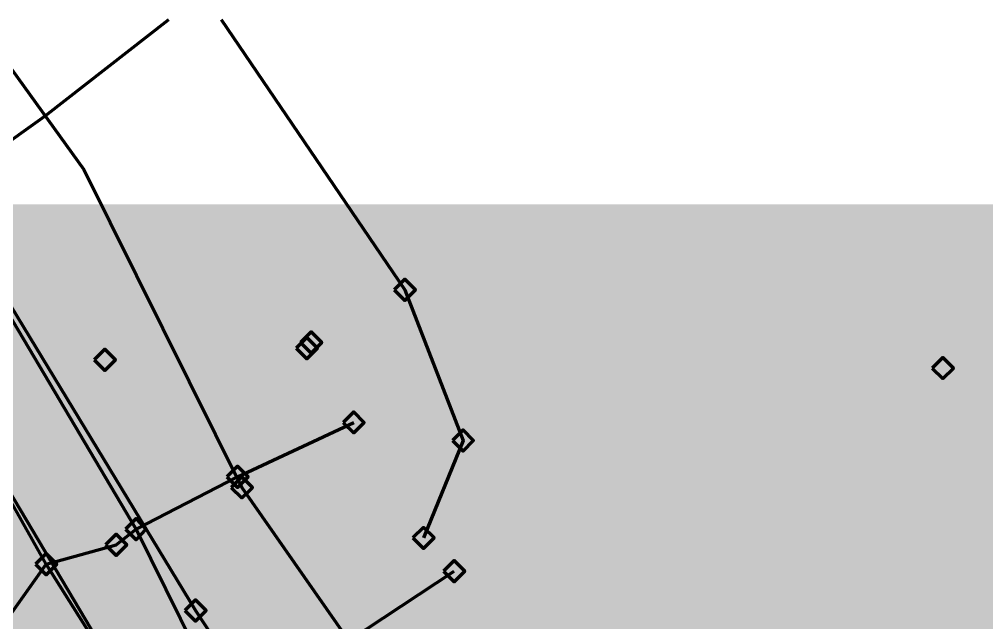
# Model space of a CAD drawing. Header units: inches. Extents: x 0 to 458, y -2 to 321.
# Drawn here: x 98.8 to 227.8, y 240.4 to 320.8 of the extents above; entities that cross this region are included whole.
import ezdxf

# ---------------------------------------------------------------- set-up
doc = ezdxf.new("R2010")
doc.units = ezdxf.units.IN
doc.header["$MEASUREMENT"] = 0
doc.layers.add('H', color=7, linetype='CONTINUOUS', lineweight=100)
doc.layers.add('P', color=250, linetype='CONTINUOUS', lineweight=100)

msp = doc.modelspace()

# ---------------------------------------------------------------- hatches: boundary and pattern name
at = {"layer": 'H', "linetype": 'Continuous'}
for color, points in [(7, [(-0.17, 296.17), (421, 296.17), (421, -1.83), (-0.17, -1.83)]), (0, [(152.83, 287.17), (152.83, 286.92), (152.75, 286.67), (152.58, 286.42), (152.5, 286.25), (152.33, 286.08), (152.08, 286), (151.92, 285.92), (151.67, 285.92), (151.42, 285.92), (151.25, 286), (150.83, 286.25), (150.67, 286.5), (150.58, 286.75), (150.5, 287.17), (150.42, 287.42), (150.42, 287.58), (150.42, 287.83), (150.5, 288.08), (150.58, 288.5), (150.67, 288.83), (150.83, 289.17), (151.08, 289.42), (151.33, 289.58), (151.67, 289.67), (152.08, 289.75), (152.33, 289.75), (152.5, 289.67), (152.5, 289.25), (152.33, 289.25), (152, 289.33), (151.83, 289.25), (151.58, 289.25), (151.25, 289), (151.17, 288.83), (151.08, 288.58), (151, 288.33), (150.92, 288.08), (151.33, 288.25), (151.75, 288.33), (152.08, 288.33), (152.25, 288.25), (152.42, 288.08), (152.58, 287.92), (152.75, 287.75), (152.83, 287.5), (152.83, 287.17), (152.33, 287.17), (152.33, 287.42), (152.25, 287.58), (152.08, 287.83), (151.83, 287.92), (151.58, 287.92), (151.25, 287.92), (150.92, 287.75), (150.92, 287.67), (150.92, 287.5), (151, 287.17), (151, 286.92), (151.08, 286.67), (151.17, 286.5), (151.42, 286.33), (151.67, 286.33), (151.92, 286.42), (152.17, 286.5), (152.25, 286.83), (152.33, 287.17), (152.83, 287.17), (155.5, 287.17), (155.5, 286.92), (155.42, 286.67), (155.33, 286.5), (155.17, 286.25), (155, 286.17), (154.75, 286), (154.5, 285.92), (154.25, 285.92), (154, 285.92), (153.75, 286), (153.5, 286.08), (153.33, 286.17), (153.33, 286.67), (153.5, 286.58), (153.75, 286.5), (154, 286.42), (154.25, 286.33), (154.58, 286.42), (154.83, 286.58), (154.92, 286.83), (155, 287.17), (154.92, 287.5), (154.75, 287.67), (154.5, 287.83), (154.17, 287.83), (153.75, 287.83), (153.42, 287.75), (153.42, 289.67), (155.5, 289.67), (155.5, 289.25), (153.92, 289.25), (153.92, 288.25), (154.08, 288.25), (154.25, 288.25), (154.5, 288.25), (154.75, 288.25), (155.08, 288.08), (155.42, 287.67), (155.5, 287.5), (155.5, 287.17), (152.83, 287.17), (156.83, 286), (156.25, 286), (156.25, 286.67), (156.83, 286.67), (156.83, 286), (152.83, 287.17), (159.92, 289.08), (158.33, 286), (157.75, 286), (159.42, 289.25), (157.58, 289.25), (157.58, 289.67), (159.92, 289.67), (159.92, 289.08), (152.83, 287.17), (162.67, 287.25), (162.25, 287.25), (162.25, 286), (161.83, 286), (161.83, 287.25), (160.17, 287.25), (160.17, 287.75), (161.83, 289.67), (162.25, 289.67), (162.25, 287.67), (162.67, 287.67), (162.67, 287.25), (152.83, 287.17), (161.83, 287.67), (161.83, 289.08), (160.58, 287.67), (161.83, 287.67)]), (0, [(99.5, 286.42), (99.42, 285.83), (99.17, 285.5), (98.83, 285.25), (98.33, 285.17), (97.92, 285.25), (97.5, 285.5), (97.25, 286), (97.17, 286.83), (97.25, 287.67), (97.5, 288.33), (98.08, 288.75), (98.75, 288.92), (99, 288.92), (99.17, 288.92), (99.17, 288.42), (99, 288.5), (98.75, 288.5), (98, 288.17), (97.67, 287.25), (98, 287.5), (98.42, 287.58), (98.75, 287.5), (99.08, 287.33), (99.42, 286.92), (99.5, 286.42), (99, 286.42), (98.92, 286.75), (98.75, 287), (98.5, 287.08), (98.25, 287.17), (97.92, 287.08), (97.67, 286.92), (97.67, 286.83), (97.67, 286.75), (97.67, 286.08), (97.92, 285.75), (98.08, 285.58), (98.33, 285.5), (98.83, 285.75), (99, 286.42), (99.5, 286.42), (101.75, 287.33), (101.67, 288), (101.5, 288.33), (101.25, 288.5), (101, 288.58), (100.5, 288.33), (100.33, 287.67), (100.42, 287.33), (100.58, 287.08), (100.83, 286.92), (101.08, 286.92), (101.42, 287), (101.75, 287.17), (101.75, 287.25), (101.75, 287.33), (99.5, 286.42), (99.83, 287.67), (99.92, 288.17), (100.17, 288.58), (100.58, 288.83), (101, 288.92), (101.5, 288.83), (101.83, 288.58), (102.08, 288.08), (102.25, 287.25), (102.08, 286.42), (101.83, 285.75), (101.33, 285.25), (100.58, 285.17), (100.33, 285.17), (100.17, 285.17), (100.17, 285.67), (100.42, 285.58), (100.67, 285.58), (101.42, 285.92), (101.75, 286.75), (101.33, 286.58), (100.92, 286.5), (100.58, 286.58), (100.25, 286.75), (99.92, 287.17), (99.83, 287.67), (99.5, 286.42), (103.5, 285.17), (102.92, 285.17), (102.92, 285.92), (103.5, 285.92), (103.5, 285.17), (99.5, 286.42), (106.33, 285.17), (104.58, 285.17), (104.58, 285.58), (105.25, 285.58), (105.25, 288), (104.58, 288), (104.58, 288.33), (105.08, 288.5), (105.33, 288.92), (105.67, 288.92), (105.67, 285.58), (106.33, 285.58), (106.33, 285.17), (99.5, 286.42), (108, 288.5), (107.75, 288.5), (107.5, 288.42), (107.25, 288.33), (107.17, 288.17), (107.08, 288.17), (107.08, 288.75), (107.5, 288.92), (108.08, 288.92), (108.5, 288.92), (108.83, 288.75), (109.08, 288.42), (109.17, 288.08), (108.92, 287.5), (108.5, 287.25), (108.5, 287.17), (108.75, 287.17), (109, 287), (109.17, 286.67), (109.25, 286.33), (109.17, 285.83), (108.92, 285.5), (108.5, 285.25), (108, 285.17), (107.42, 285.17), (107, 285.33), (107, 285.92), (107.42, 285.67), (108, 285.58), (108.25, 285.58), (108.5, 285.75), (108.67, 286), (108.75, 286.33), (108.67, 286.67), (108.5, 286.83), (108.25, 287), (107.92, 287), (107.75, 287), (107.75, 287.42), (107.92, 287.42), (108.42, 287.58), (108.67, 288), (108.58, 288.25), (108.5, 288.42), (108.25, 288.5), (108, 288.5)]), (0, [(148.83, 284.75), (150.25, 283.33), (151.67, 284.75), (150.25, 286.17)]), (0, [(112.83, 277.83), (112.75, 277.33), (112.5, 276.92), (112.08, 276.67), (111.67, 276.58), (111.25, 276.67), (110.83, 276.92), (110.58, 277.42), (110.42, 278.25), (110.58, 279.08), (110.83, 279.83), (111.33, 280.25), (112.08, 280.42), (112.33, 280.33), (112.5, 280.33), (112.5, 279.83), (112.33, 279.92), (112, 280), (111.25, 279.67), (110.92, 278.75), (111.33, 278.92), (111.75, 279), (112.08, 278.92), (112.42, 278.75), (112.75, 278.42), (112.83, 277.83), (112.33, 277.83), (112.25, 278.17), (112.08, 278.5), (111.83, 278.58), (111.58, 278.58), (111.25, 278.5), (110.92, 278.42), (110.92, 278.25), (110.92, 278.17), (111, 277.5), (111.17, 277.17), (111.42, 277), (111.67, 277), (112.17, 277.17), (112.33, 277.83), (112.83, 277.83), (115.08, 278.83), (115, 279.42), (114.75, 279.75), (114.58, 279.92), (114.33, 280), (113.83, 279.75), (113.67, 279.17), (113.75, 278.75), (113.92, 278.5), (114.08, 278.42), (114.42, 278.42), (114.75, 278.42), (115, 278.58), (115, 278.67), (115.08, 278.83), (112.83, 277.83), (113.17, 279.08), (113.25, 279.67), (113.5, 280.08), (113.92, 280.33), (114.33, 280.42), (114.75, 280.33), (115.17, 280.08), (115.42, 279.5), (115.5, 278.67), (115.42, 277.83), (115.17, 277.17), (114.67, 276.75), (113.92, 276.58), (113.67, 276.58), (113.5, 276.67), (113.5, 277.08), (113.67, 277), (114, 277), (114.75, 277.33), (115, 278.25), (114.67, 278), (114.25, 278), (113.92, 278), (113.58, 278.17), (113.25, 278.58), (113.17, 279.08), (112.83, 277.83), (116.83, 276.67), (116.25, 276.67), (116.25, 277.33), (116.83, 277.33), (116.83, 276.67), (112.83, 277.83), (119.83, 276.67), (117.58, 276.67), (117.58, 277.17), (118.08, 277.58), (118.5, 278.08), (119, 278.75), (119.17, 279.33), (119.17, 279.67), (119, 279.83), (118.83, 279.92), (118.58, 280), (118.33, 279.92), (118, 279.83), (117.83, 279.75), (117.67, 279.67), (117.67, 280.17), (118.08, 280.33), (118.58, 280.42), (119.42, 280.08), (119.67, 279.42), (119.67, 279), (119.5, 278.67), (119.25, 278.33), (119, 278), (118.5, 277.5), (118.08, 277.08), (119.83, 277.08), (119.83, 276.67), (112.83, 277.83), (122.08, 278.83), (122.08, 279.42), (121.83, 279.75), (121.67, 279.92), (121.42, 280), (120.92, 279.75), (120.75, 279.17), (120.83, 278.75), (121, 278.5), (121.17, 278.42), (121.42, 278.42), (121.83, 278.42), (122.08, 278.58), (122.08, 278.67), (122.08, 278.83), (112.83, 277.83), (120.25, 279.08), (120.33, 279.67), (120.58, 280.08), (120.92, 280.33), (121.42, 280.42), (121.83, 280.33), (122.25, 280.08), (122.5, 279.5), (122.58, 278.67), (122.5, 277.83), (122.25, 277.17), (121.67, 276.75), (121, 276.58), (120.75, 276.58), (120.58, 276.67), (120.58, 277.08), (120.75, 277), (121, 277), (121.83, 277.33), (122.08, 278.25), (121.75, 278), (121.33, 278), (121, 278), (120.67, 278.17), (120.33, 278.58), (120.25, 279.08)]), (0, [(140.33, 278.67), (140.25, 278.33), (140.25, 278.08), (140.08, 277.92), (140, 277.75), (139.75, 277.58), (139.58, 277.42), (139.42, 277.42), (139.17, 277.33), (138.92, 277.42), (138.67, 277.42), (138.33, 277.67), (138.17, 277.92), (138, 278.25), (137.92, 278.58), (137.92, 278.83), (137.92, 279.08), (137.92, 279.25), (137.92, 279.5), (138, 279.92), (138.17, 280.25), (138.33, 280.58), (138.58, 280.83), (138.83, 281), (139.17, 281.17), (139.58, 281.17), (139.83, 281.17), (140, 281.17), (140, 280.67), (139.75, 280.75), (139.5, 280.75), (139.25, 280.75), (139.08, 280.67), (138.75, 280.42), (138.67, 280.25), (138.5, 280.08), (138.5, 279.83), (138.42, 279.5), (138.75, 279.75), (139.17, 279.75), (139.58, 279.75), (139.75, 279.67), (139.92, 279.58), (140.08, 279.42), (140.17, 279.17), (140.25, 278.92), (140.33, 278.67), (139.83, 278.58), (139.75, 278.83), (139.75, 279), (139.58, 279.25), (139.33, 279.33), (139.08, 279.42), (138.75, 279.33), (138.42, 279.17), (138.42, 279.08), (138.42, 278.92), (138.42, 278.58), (138.5, 278.33), (138.58, 278.17), (138.67, 278), (138.92, 277.83), (139.17, 277.75), (139.42, 277.83), (139.58, 278), (139.75, 278.25), (139.83, 278.58), (140.33, 278.67), (143.08, 280.58), (141.5, 277.42), (140.92, 277.42), (142.58, 280.67), (140.75, 280.67), (140.75, 281.08), (143.08, 281.08), (143.08, 280.58), (140.33, 278.67), (144.25, 277.42), (143.67, 277.42), (143.67, 278.17), (144.25, 278.17), (144.25, 277.42), (140.33, 278.67), (147.42, 278.67), (147, 278.67), (147, 277.42), (146.5, 277.42), (146.5, 278.67), (144.92, 278.67), (144.92, 279.25), (146.5, 281.08), (147, 281.08), (147, 279.08), (147.42, 279.08), (147.42, 278.67), (140.33, 278.67), (146.5, 279.08), (146.5, 280.5), (145.25, 279.08), (146.5, 279.08), (140.33, 278.67), (150.17, 278.67), (150.08, 278.33), (150.08, 278.08), (149.92, 277.92), (149.83, 277.75), (149.58, 277.58), (149.42, 277.42), (149.25, 277.42), (149, 277.33), (148.75, 277.42), (148.5, 277.42), (148.17, 277.67), (148, 277.92), (147.83, 278.25), (147.75, 278.58), (147.75, 278.83), (147.75, 279.08), (147.75, 279.25), (147.75, 279.5), (147.83, 279.92), (148, 280.25), (148.17, 280.58), (148.42, 280.83), (148.67, 281), (149, 281.17), (149.42, 281.17), (149.67, 281.17), (149.83, 281.17), (149.83, 280.67), (149.58, 280.75), (149.33, 280.75), (149.08, 280.75), (148.92, 280.67), (148.58, 280.42), (148.5, 280.25), (148.42, 280.08), (148.33, 279.83), (148.25, 279.5), (148.67, 279.75), (149, 279.75), (149.42, 279.75), (149.58, 279.67), (149.75, 279.58), (149.92, 279.42), (150, 279.17), (150.08, 278.92), (150.17, 278.67), (140.33, 278.67), (149.67, 278.58), (149.58, 278.83), (149.58, 279), (149.42, 279.25), (149.17, 279.33), (148.92, 279.42), (148.58, 279.33), (148.25, 279.17), (148.25, 279.08), (148.25, 278.92), (148.25, 278.58), (148.33, 278.33), (148.42, 278.17), (148.5, 278), (148.75, 277.83), (149, 277.75), (149.25, 277.83), (149.42, 278), (149.58, 278.25), (149.67, 278.58)]), (0, [(136.33, 277.75), (137.75, 276.33), (139.17, 277.75), (137.75, 279.17)]), (0, [(224.58, 276.83), (224.5, 276.33), (224.25, 275.92), (223.83, 275.67), (223.42, 275.58), (222.92, 275.67), (222.58, 275.92), (222.25, 276.42), (222.17, 277.25), (222.25, 278.08), (222.58, 278.75), (223.08, 279.17), (223.83, 279.33), (224.08, 279.33), (224.25, 279.33), (224.25, 278.83), (224, 278.92), (223.75, 278.92), (223, 278.67), (222.67, 277.75), (223.08, 277.92), (223.42, 278), (223.83, 277.92), (224.17, 277.75), (224.42, 277.33), (224.58, 276.83), (224.08, 276.83), (224, 277.17), (223.83, 277.42), (223.58, 277.58), (223.33, 277.58), (223, 277.5), (222.67, 277.33), (222.67, 277.25), (222.67, 277.17), (222.75, 276.5), (222.92, 276.17), (223.17, 276), (223.42, 275.92), (223.83, 276.17), (224.08, 276.83), (224.58, 276.83), (227.25, 275.67), (225, 275.67), (225, 276.17), (225.42, 276.58), (225.92, 277), (226.42, 277.75), (226.58, 278.33), (226.58, 278.58), (226.42, 278.83), (226.25, 278.92), (226, 278.92), (225.75, 278.92), (225.42, 278.83), (225.25, 278.75), (225.08, 278.67), (225.08, 279.17), (225.5, 279.33), (226, 279.33), (226.83, 279.08), (227.08, 278.33), (227.08, 278), (226.92, 277.67), (226.67, 277.33), (226.42, 277), (225.92, 276.5), (225.42, 276.08), (227.25, 276.08), (227.25, 275.67), (224.58, 276.83), (228.58, 275.67), (227.92, 275.67), (227.92, 276.33), (228.58, 276.33), (228.58, 275.67), (224.58, 276.83), (231.58, 277.5), (231.33, 276), (230.42, 275.58), (229.5, 276), (229.25, 277.5), (229.5, 278.92), (230.42, 279.33), (231.33, 278.92), (231.58, 277.5), (224.58, 276.83), (231, 276.33), (231.08, 276.83), (231.08, 277.5), (231.08, 278.08), (231, 278.58), (230.75, 278.83), (230.42, 279), (230.08, 278.83), (229.92, 278.58), (229.75, 278.08), (229.75, 277.5), (229.75, 276.83), (229.92, 276.33), (230.08, 276.08), (230.42, 276), (230.75, 276.08), (231, 276.33), (224.58, 276.83), (234.42, 276.83), (234.33, 276.33), (234.08, 275.92), (233.67, 275.67), (233.25, 275.58), (232.75, 275.67), (232.42, 275.92), (232.08, 276.42), (232, 277.25), (232.08, 278.08), (232.42, 278.75), (232.92, 279.17), (233.67, 279.33), (233.92, 279.33), (234.08, 279.33), (234.08, 278.83), (233.83, 278.92), (233.58, 278.92), (232.83, 278.67), (232.5, 277.75), (232.92, 277.92), (233.25, 278), (233.67, 277.92), (234, 277.75), (234.33, 277.33), (234.42, 276.83), (224.58, 276.83), (233.92, 276.83), (233.83, 277.17), (233.67, 277.42), (233.42, 277.58), (233.17, 277.58), (232.83, 277.5), (232.5, 277.33), (232.5, 277.25), (232.5, 277.17), (232.58, 276.5), (232.75, 276.17), (233, 276), (233.25, 275.92), (233.67, 276.17), (233.92, 276.83)]), (0, [(135.75, 277), (137.17, 275.58), (138.58, 277), (137.17, 278.42)]), (0, [(108.83, 275.42), (110.25, 274), (111.67, 275.42), (110.25, 276.83)]), (0, [(127.17, 273.33), (127.08, 273.08), (127.08, 272.83), (126.92, 272.67), (126.83, 272.42), (126.58, 272.33), (126.42, 272.17), (126.25, 272.08), (126, 272.08), (125.75, 272.08), (125.5, 272.17), (125.17, 272.42), (125, 272.67), (124.83, 273), (124.83, 273.33), (124.75, 273.58), (124.75, 273.75), (124.75, 274), (124.83, 274.25), (124.83, 274.67), (125, 275), (125.17, 275.33), (125.42, 275.58), (125.67, 275.75), (126, 275.83), (126.42, 275.92), (126.67, 275.92), (126.83, 275.83), (126.83, 275.42), (126.58, 275.42), (126.33, 275.5), (126.17, 275.5), (125.92, 275.42), (125.58, 275.17), (125.5, 275), (125.42, 274.83), (125.33, 274.58), (125.25, 274.25), (125.67, 274.42), (126, 274.5), (126.42, 274.5), (126.58, 274.42), (126.75, 274.33), (126.92, 274.17), (127.08, 273.92), (127.08, 273.67), (127.17, 273.33), (126.67, 273.33), (126.67, 273.58), (126.58, 273.75), (126.42, 274), (126.17, 274.08), (125.92, 274.08), (125.58, 274.08), (125.25, 273.92), (125.25, 273.83), (125.25, 273.67), (125.25, 273.33), (125.33, 273.08), (125.42, 272.83), (125.5, 272.75), (125.75, 272.58), (126, 272.5), (126.25, 272.58), (126.5, 272.75), (126.58, 273), (126.67, 273.33), (127.17, 273.33), (129.92, 275.33), (128.33, 272.17), (127.75, 272.17), (129.42, 275.42), (127.58, 275.42), (127.58, 275.83), (129.92, 275.83), (129.92, 275.33), (127.17, 273.33), (131.17, 272.17), (130.58, 272.17), (130.58, 272.92), (131.17, 272.92), (131.17, 272.17), (127.17, 273.33), (134.25, 273.42), (133.83, 273.42), (133.83, 272.17), (133.33, 272.17), (133.33, 273.42), (131.75, 273.42), (131.75, 273.92), (133.33, 275.83), (133.83, 275.83), (133.83, 273.83), (134.25, 273.83), (134.25, 273.42), (127.17, 273.33), (133.33, 273.83), (133.33, 275.25), (132.08, 273.83), (133.33, 273.83), (127.17, 273.33), (137, 273.33), (136.92, 273.08), (136.92, 272.83), (136.75, 272.67), (136.67, 272.42), (136.5, 272.33), (136.25, 272.17), (136.08, 272.08), (135.83, 272.08), (135.58, 272.08), (135.33, 272.17), (135, 272.42), (134.83, 272.67), (134.75, 273), (134.67, 273.33), (134.58, 273.58), (134.58, 273.75), (134.58, 274), (134.67, 274.25), (134.67, 274.67), (134.83, 275), (135, 275.33), (135.25, 275.58), (135.5, 275.75), (135.83, 275.83), (136.25, 275.92), (136.5, 275.92), (136.67, 275.83), (136.67, 275.42), (136.42, 275.42), (136.17, 275.5), (136, 275.5), (135.75, 275.42), (135.42, 275.17), (135.33, 275), (135.25, 274.83), (135.17, 274.58), (135.08, 274.25), (135.5, 274.42), (135.83, 274.5), (136.25, 274.5), (136.42, 274.42), (136.58, 274.33), (136.75, 274.17), (136.92, 273.92), (136.92, 273.67), (137, 273.33), (127.17, 273.33), (136.5, 273.33), (136.5, 273.58), (136.42, 273.75), (136.25, 274), (136, 274.08), (135.75, 274.08), (135.42, 274.08), (135.08, 273.92), (135.08, 273.83), (135.08, 273.67), (135.08, 273.33), (135.17, 273.08), (135.25, 272.83), (135.33, 272.75), (135.58, 272.58), (135.83, 272.5), (136.08, 272.58), (136.33, 272.75), (136.42, 273), (136.5, 273.33)]), (0, [(220.58, 274.33), (222, 272.92), (223.42, 274.33), (222, 275.75)]), (0, [(95.17, 268.5), (95.08, 268.25), (95.08, 268), (94.92, 267.75), (94.83, 267.58), (94.67, 267.42), (94.42, 267.33), (94.25, 267.25), (94, 267.25), (93.75, 267.25), (93.5, 267.33), (93.17, 267.58), (93, 267.83), (92.92, 268.08), (92.83, 268.5), (92.75, 268.67), (92.75, 268.92), (92.75, 269.17), (92.83, 269.33), (92.83, 269.75), (93, 270.17), (93.17, 270.42), (93.42, 270.67), (93.67, 270.92), (94, 271), (94.42, 271), (94.67, 271), (94.83, 271), (94.83, 270.5), (94.58, 270.58), (94.33, 270.58), (94.17, 270.58), (93.92, 270.5), (93.58, 270.33), (93.5, 270.17), (93.42, 269.92), (93.33, 269.67), (93.25, 269.42), (93.67, 269.58), (94, 269.67), (94.42, 269.58), (94.58, 269.5), (94.75, 269.42), (94.92, 269.25), (95.08, 269), (95.08, 268.75), (95.17, 268.5), (94.67, 268.5), (94.67, 268.67), (94.58, 268.83), (94.42, 269.08), (94.17, 269.25), (93.92, 269.25), (93.58, 269.17), (93.25, 269), (93.25, 268.92), (93.25, 268.83), (93.25, 268.5), (93.33, 268.17), (93.42, 268), (93.5, 267.83), (93.75, 267.67), (94, 267.67), (94.25, 267.67), (94.5, 267.83), (94.58, 268.08), (94.67, 268.5), (95.17, 268.5), (97.33, 269.5), (97.33, 269.83), (97.33, 270.08), (97.25, 270.25), (97.08, 270.42), (96.92, 270.58), (96.67, 270.67), (96.33, 270.58), (96.17, 270.42), (96, 270.17), (96, 269.83), (96, 269.58), (96.08, 269.42), (96.25, 269.17), (96.42, 269.08), (96.67, 269), (97, 269.08), (97.33, 269.25), (97.33, 269.33), (97.33, 269.5), (95.17, 268.5), (95.5, 269.75), (95.5, 270.08), (95.58, 270.33), (95.67, 270.5), (95.83, 270.67), (96, 270.83), (96.17, 270.92), (96.42, 271), (96.67, 271), (96.92, 271), (97.08, 270.92), (97.5, 270.75), (97.67, 270.5), (97.75, 270.17), (97.83, 269.83), (97.83, 269.58), (97.83, 269.33), (97.83, 268.92), (97.75, 268.5), (97.67, 268.08), (97.42, 267.83), (97.25, 267.58), (96.92, 267.42), (96.58, 267.25), (96.25, 267.25), (96, 267.25), (95.83, 267.25), (95.83, 267.75), (96, 267.67), (96.25, 267.67), (96.5, 267.67), (96.75, 267.75), (97, 268), (97.17, 268.17), (97.25, 268.33), (97.33, 268.58), (97.33, 268.92), (97.17, 268.75), (97, 268.67), (96.58, 268.58), (96.25, 268.67), (95.92, 268.83), (95.75, 269), (95.58, 269.25), (95.5, 269.5), (95.5, 269.75), (95.17, 268.5), (99.17, 267.33), (98.58, 267.33), (98.58, 268), (99.17, 268), (99.17, 267.33), (95.17, 268.5), (102.25, 268.58), (101.83, 268.58), (101.83, 267.33), (101.33, 267.33), (101.33, 268.58), (99.75, 268.58), (99.75, 269.08), (101.33, 271), (101.83, 271), (101.83, 268.92), (102.25, 268.92), (102.25, 268.58), (95.17, 268.5), (101.33, 268.92), (101.33, 270.42), (100.08, 268.92), (101.33, 268.92)]), (0, [(146, 268.33), (145.92, 267.83), (145.67, 267.42), (145.33, 267.17), (144.83, 267.08), (144.42, 267.17), (144.08, 267.42), (143.75, 268), (143.67, 268.75), (143.75, 269.67), (144.08, 270.33), (144.58, 270.75), (145.33, 270.92), (145.5, 270.92), (145.75, 270.83), (145.75, 270.42), (145.67, 270.42), (145.5, 270.5), (145.25, 270.5), (144.5, 270.17), (144.17, 269.25), (144.5, 269.42), (144.92, 269.5), (145.33, 269.5), (145.67, 269.33), (145.92, 268.92), (146, 268.33), (145.5, 268.33), (145.5, 268.75), (145.25, 269), (145.08, 269.08), (144.83, 269.08), (144.5, 269.08), (144.17, 268.92), (144.17, 268.83), (144.17, 268.67), (144.25, 268.08), (144.42, 267.75), (144.58, 267.58), (144.83, 267.5), (145.33, 267.75), (145.5, 268.33), (146, 268.33), (148.75, 270.33), (147.17, 267.17), (146.67, 267.17), (148.33, 270.42), (146.42, 270.42), (146.42, 270.83), (148.75, 270.83), (148.75, 270.33), (146, 268.33), (150, 267.17), (149.42, 267.17), (149.42, 267.92), (150, 267.92), (150, 267.17), (146, 268.33), (151.75, 270.5), (151.5, 270.5), (151.25, 270.42), (151.08, 270.25), (150.92, 270.17), (150.83, 270.17), (150.83, 270.67), (151.25, 270.83), (151.83, 270.92), (152.25, 270.83), (152.58, 270.75), (152.83, 270.42), (152.92, 270), (152.75, 269.5), (152.25, 269.25), (152.25, 269.17), (152.5, 269.08), (152.75, 268.92), (152.92, 268.67), (153, 268.25), (152.92, 267.83), (152.67, 267.42), (152.25, 267.17), (151.75, 267.08), (151.25, 267.17), (150.75, 267.33), (150.75, 267.83), (151.17, 267.67), (151.75, 267.5), (152, 267.58), (152.25, 267.75), (152.42, 268), (152.5, 268.33), (152.42, 268.67), (152.25, 268.83), (152, 268.92), (151.75, 269), (151.5, 269), (151.5, 269.33), (151.67, 269.33), (152.17, 269.5), (152.42, 270), (152.33, 270.25), (152.25, 270.42), (152, 270.5), (151.75, 270.5), (146, 268.33), (155.92, 268.42), (155.5, 268.42), (155.5, 267.17), (155, 267.17), (155, 268.42), (153.33, 268.42), (153.33, 268.92), (155, 270.83), (155.5, 270.83), (155.5, 268.83), (155.92, 268.83), (155.92, 268.42), (146, 268.33), (155, 268.83), (155, 270.25), (153.75, 268.83), (155, 268.83)]), (0, [(160.58, 267.17), (160.58, 266.83), (160.5, 266.58), (160.42, 266.42), (160.25, 266.25), (160.08, 266.08), (159.83, 265.92), (159.67, 265.92), (159.42, 265.83), (159.17, 265.92), (159, 265.92), (158.58, 266.17), (158.42, 266.42), (158.33, 266.75), (158.25, 267.08), (158.25, 267.33), (158.25, 267.58), (158.25, 267.75), (158.25, 268), (158.33, 268.42), (158.42, 268.75), (158.58, 269.08), (158.83, 269.33), (159.17, 269.5), (159.5, 269.67), (159.83, 269.67), (160.08, 269.67), (160.25, 269.58), (160.25, 269.17), (160.08, 269.25), (159.75, 269.25), (159.58, 269.25), (159.33, 269.17), (159.08, 268.92), (158.92, 268.75), (158.83, 268.58), (158.75, 268.33), (158.75, 268), (159.08, 268.25), (159.5, 268.25), (159.83, 268.25), (160, 268.17), (160.17, 268.08), (160.33, 267.92), (160.5, 267.67), (160.58, 267.42), (160.58, 267.17), (160.08, 267.08), (160.08, 267.33), (160, 267.5), (159.83, 267.75), (159.58, 267.83), (159.33, 267.92), (159, 267.83), (158.75, 267.67), (158.67, 267.58), (158.67, 267.42), (158.75, 267.08), (158.75, 266.83), (158.83, 266.67), (159, 266.5), (159.17, 266.33), (159.42, 266.25), (159.67, 266.33), (159.92, 266.5), (160.08, 266.75), (160.08, 267.08), (160.58, 267.17), (163.33, 267.17), (163.33, 266.83), (163.25, 266.58), (163.17, 266.42), (163, 266.25), (162.83, 266.08), (162.67, 265.92), (162.42, 265.92), (162.17, 265.83), (161.92, 265.92), (161.75, 265.92), (161.33, 266.17), (161.17, 266.42), (161.08, 266.75), (161, 267.08), (161, 267.33), (161, 267.58), (161, 267.75), (161, 268), (161.08, 268.42), (161.17, 268.75), (161.33, 269.08), (161.58, 269.33), (161.92, 269.5), (162.25, 269.67), (162.58, 269.67), (162.83, 269.67), (163, 269.58), (163, 269.17), (162.83, 269.25), (162.58, 269.25), (162.33, 269.25), (162.17, 269.17), (161.83, 268.92), (161.67, 268.75), (161.58, 268.58), (161.5, 268.33), (161.5, 268), (161.83, 268.25), (162.25, 268.25), (162.58, 268.25), (162.75, 268.17), (162.92, 268.08), (163.08, 267.92), (163.25, 267.67), (163.33, 267.42), (163.33, 267.17), (160.58, 267.17), (162.83, 267.08), (162.83, 267.33), (162.75, 267.5), (162.58, 267.75), (162.42, 267.83), (162.17, 267.92), (161.83, 267.83), (161.5, 267.67), (161.5, 267.58), (161.5, 267.42), (161.5, 267.08), (161.5, 266.83), (161.58, 266.67), (161.75, 266.5), (161.92, 266.33), (162.17, 266.25), (162.42, 266.33), (162.67, 266.5), (162.83, 266.75), (162.83, 267.08), (160.58, 267.17), (164.58, 265.92), (164, 265.92), (164, 266.67), (164.58, 266.67), (164.58, 265.92), (160.58, 267.17), (167.42, 265.92), (165.67, 265.92), (165.67, 266.33), (166.33, 266.33), (166.33, 268.75), (165.67, 268.75), (165.67, 269.08), (166, 269.17), (166.17, 269.25), (166.33, 269.33), (166.42, 269.58), (166.75, 269.58), (166.75, 266.33), (167.42, 266.33), (167.42, 265.92), (160.58, 267.17), (169.83, 268.75), (169.75, 269), (169.67, 269.17), (169.5, 269.25), (169.25, 269.33), (169, 269.25), (168.75, 269.17), (168.67, 269), (168.58, 268.75), (168.67, 268.5), (168.92, 268.25), (169.17, 268.17), (169.5, 268), (169.67, 268.17), (169.75, 268.33), (169.83, 268.5), (169.83, 268.75), (160.58, 267.17), (169.92, 266.92), (169.92, 267.08), (169.83, 267.25), (169.67, 267.42), (169.5, 267.58), (169.25, 267.67), (168.92, 267.75), (168.75, 267.67), (168.58, 267.42), (168.5, 267.25), (168.5, 267), (168.58, 266.67), (168.75, 266.42), (168.92, 266.25), (169.25, 266.25), (169.5, 266.25), (169.75, 266.42), (169.83, 266.67), (169.92, 266.92), (160.58, 267.17), (169.25, 265.83), (168.92, 265.92), (168.75, 265.92), (168.5, 266), (168.33, 266.17), (168.08, 266.5), (168, 266.92), (168.08, 267.25), (168.17, 267.5), (168.33, 267.75), (168.67, 267.92), (168.42, 268.08), (168.25, 268.25), (168.17, 268.5), (168.08, 268.75), (168.17, 269.08), (168.42, 269.42), (168.75, 269.58), (169, 269.67), (169.25, 269.67), (169.42, 269.67), (169.67, 269.58), (170, 269.42), (170.25, 269.17), (170.33, 268.75), (170.25, 268.5), (170.17, 268.25), (170, 268.08), (169.75, 267.92), (170, 267.75), (170.25, 267.5), (170.33, 267.25), (170.42, 267), (170.42, 266.75), (170.33, 266.5), (170.25, 266.33), (170.08, 266.17), (169.67, 265.92), (169.42, 265.92), (169.25, 265.83)]), (0, [(142, 267.08), (143.42, 265.67), (144.83, 267.08), (143.42, 268.5)]), (0, [(156.58, 264.67), (158, 263.25), (159.42, 264.67), (158, 266.08)]), (0, [(130.5, 261.08), (130.42, 260.58), (130.17, 260.17), (129.75, 259.92), (129.33, 259.83), (128.92, 259.92), (128.5, 260.17), (128.25, 260.75), (128.17, 261.5), (128.25, 262.42), (128.5, 263.08), (129, 263.5), (129.75, 263.67), (130, 263.67), (130.17, 263.58), (130.17, 263.17), (130, 263.17), (129.67, 263.25), (129, 262.92), (128.67, 262), (129, 262.17), (129.42, 262.25), (129.75, 262.25), (130.08, 262.08), (130.42, 261.67), (130.5, 261.08), (130, 261.08), (129.92, 261.5), (129.75, 261.75), (129.5, 261.83), (129.25, 261.83), (128.92, 261.83), (128.67, 261.67), (128.58, 261.58), (128.58, 261.42), (128.67, 260.83), (128.92, 260.5), (129.08, 260.33), (129.33, 260.25), (129.83, 260.5), (130, 261.08), (130.5, 261.08), (132.75, 262.08), (132.67, 262.67), (132.5, 263.08), (132.25, 263.25), (132, 263.25), (131.5, 263.08), (131.33, 262.42), (131.42, 262), (131.58, 261.75), (131.83, 261.67), (132.08, 261.67), (132.42, 261.67), (132.75, 261.83), (132.75, 261.92), (132.75, 262.08), (130.5, 261.08), (130.83, 262.42), (130.92, 262.92), (131.17, 263.33), (131.58, 263.58), (132, 263.67), (132.5, 263.58), (132.83, 263.33), (133.08, 262.83), (133.25, 262), (133.08, 261.08), (132.83, 260.42), (132.33, 260), (131.58, 259.83), (131.33, 259.83), (131.17, 259.92), (131.17, 260.42), (131.33, 260.33), (131.67, 260.25), (132.42, 260.58), (132.75, 261.5), (132.33, 261.33), (131.92, 261.25), (131.58, 261.33), (131.25, 261.5), (130.92, 261.83), (130.83, 262.42), (130.5, 261.08), (134.5, 259.92), (133.92, 259.92), (133.92, 260.67), (134.5, 260.67), (134.5, 259.92), (130.5, 261.08), (137.58, 261.17), (137.17, 261.17), (137.17, 259.92), (136.75, 259.92), (136.75, 261.17), (135.08, 261.17), (135.08, 261.67), (136.75, 263.58), (137.17, 263.58), (137.17, 261.58), (137.58, 261.58), (137.58, 261.17), (130.5, 261.08), (136.75, 261.58), (136.75, 263), (135.5, 261.58), (136.75, 261.58), (130.5, 261.08), (140.33, 263.08), (138.75, 259.92), (138.25, 259.92), (139.92, 263.17), (138, 263.17), (138, 263.58), (140.33, 263.58), (140.33, 263.08)]), (0, [(126.5, 259.83), (127.92, 258.42), (129.33, 259.83), (127.92, 261.25)]), (0, [(127.08, 258.42), (128.5, 257), (129.92, 258.42), (128.5, 259.83)]), (0, [(131.08, 254.75), (131, 254.17), (130.75, 253.83), (130.33, 253.58), (129.92, 253.5), (129.42, 253.58), (129.08, 253.83), (128.83, 254.33), (128.67, 255.17), (128.75, 256), (129.08, 256.67), (129.58, 257.08), (130.33, 257.25), (130.58, 257.25), (130.75, 257.25), (130.75, 256.75), (130.5, 256.83), (130.25, 256.83), (129.5, 256.5), (129.17, 255.58), (129.58, 255.83), (130, 255.92), (130.33, 255.83), (130.67, 255.67), (131, 255.25), (131.08, 254.75), (130.58, 254.67), (130.5, 255.08), (130.33, 255.33), (130.08, 255.42), (129.83, 255.5), (129.5, 255.42), (129.17, 255.25), (129.17, 255.17), (129.17, 255), (129.25, 254.42), (129.42, 254.08), (129.67, 253.92), (129.92, 253.83), (130.42, 254.08), (130.58, 254.67), (131.08, 254.75), (133.25, 255.67), (133.25, 256.33), (133, 256.67), (132.83, 256.83), (132.58, 256.83), (132.08, 256.67), (131.92, 256), (132, 255.67), (132.17, 255.42), (132.33, 255.25), (132.58, 255.25), (133, 255.33), (133.25, 255.5), (133.25, 255.58), (133.25, 255.67), (131.08, 254.75), (131.42, 256), (131.5, 256.5), (131.75, 256.92), (132.08, 257.17), (132.58, 257.25), (133, 257.17), (133.42, 256.92), (133.67, 256.42), (133.75, 255.58), (133.67, 254.75), (133.42, 254.08), (132.83, 253.58), (132.17, 253.5), (131.92, 253.5), (131.75, 253.5), (131.75, 254), (131.92, 253.92), (132.17, 253.92), (133, 254.17), (133.25, 255.08), (132.92, 254.92), (132.5, 254.83), (132.17, 254.92), (131.83, 255.08), (131.5, 255.42), (131.42, 256), (131.08, 254.75), (135.08, 253.5), (134.5, 253.5), (134.5, 254.25), (135.08, 254.25), (135.08, 253.5), (131.08, 254.75), (138.08, 254.67), (138, 254.25), (137.75, 253.83), (137.33, 253.58), (136.83, 253.5), (136.33, 253.5), (135.83, 253.67), (135.83, 254.17), (135.92, 254.17), (136.08, 254.08), (136.33, 254), (136.58, 253.92), (136.83, 253.92), (137.08, 253.92), (137.33, 254.08), (137.5, 254.33), (137.58, 254.67), (137.5, 255), (137.33, 255.25), (137.08, 255.33), (136.75, 255.42), (136.33, 255.33), (136, 255.33), (136, 257.17), (138, 257.17), (138, 256.75), (136.5, 256.75), (136.5, 255.83), (136.67, 255.83), (136.83, 255.83), (137.33, 255.75), (137.67, 255.58), (137.92, 255.25), (138.08, 254.67), (131.08, 254.75), (140.83, 253.5), (138.58, 253.5), (138.58, 254.08), (139.08, 254.5), (139.5, 254.92), (140, 255.67), (140.17, 256.25), (140.17, 256.5), (140, 256.67), (139.83, 256.83), (139.58, 256.83), (139.33, 256.83), (139.08, 256.75), (138.83, 256.67), (138.67, 256.5), (138.67, 257.08), (139.08, 257.17), (139.58, 257.25), (140.42, 257), (140.67, 256.25), (140.67, 255.83), (140.5, 255.5), (140.25, 255.25), (140, 254.92), (139.5, 254.42), (139.08, 254), (140.83, 254), (140.83, 253.5)]), (0, [(145.83, 254.08), (145.83, 253.83), (145.75, 253.58), (145.67, 253.33), (145.5, 253.17), (145.33, 253), (145.17, 252.92), (144.92, 252.83), (144.75, 252.83), (144.5, 252.83), (144.25, 252.92), (143.92, 253.17), (143.75, 253.42), (143.58, 253.67), (143.5, 254.08), (143.5, 254.25), (143.5, 254.5), (143.5, 254.75), (143.5, 255), (143.58, 255.42), (143.75, 255.75), (143.92, 256.08), (144.17, 256.33), (144.42, 256.5), (144.75, 256.58), (145.17, 256.67), (145.33, 256.67), (145.58, 256.58), (145.58, 256.08), (145.5, 256.08), (145.33, 256.17), (145.08, 256.25), (144.83, 256.17), (144.67, 256.17), (144.33, 255.92), (144.17, 255.75), (144.08, 255.5), (144, 255.25), (144, 255), (144.33, 255.17), (144.75, 255.25), (145.17, 255.25), (145.33, 255.17), (145.5, 255), (145.67, 254.83), (145.75, 254.67), (145.83, 254.42), (145.83, 254.08), (145.33, 254.08), (145.33, 254.25), (145.33, 254.5), (145.08, 254.75), (144.92, 254.83), (144.67, 254.83), (144.33, 254.83), (144, 254.67), (144, 254.58), (144, 254.42), (144, 254.08), (144.08, 253.83), (144.17, 253.58), (144.25, 253.42), (144.5, 253.25), (144.75, 253.25), (145, 253.25), (145.17, 253.42), (145.33, 253.75), (145.33, 254.08), (145.83, 254.08), (148.58, 256), (147, 252.92), (146.5, 252.92), (148.17, 256.17), (146.25, 256.17), (146.25, 256.58), (148.58, 256.58), (148.58, 256), (145.83, 254.08), (149.83, 252.92), (149.25, 252.92), (149.25, 253.58), (149.83, 253.58), (149.83, 252.92), (145.83, 254.08), (151.58, 256.25), (151.33, 256.17), (151.08, 256.08), (150.92, 256), (150.75, 255.92), (150.67, 255.92), (150.67, 256.42), (150.92, 256.5), (151.17, 256.58), (151.42, 256.67), (151.67, 256.67), (151.92, 256.67), (152.08, 256.58), (152.42, 256.42), (152.67, 256.17), (152.75, 256), (152.75, 255.75), (152.67, 255.5), (152.58, 255.25), (152.33, 255.08), (152.08, 254.92), (152.33, 254.83), (152.58, 254.67), (152.75, 254.42), (152.83, 254.25), (152.83, 254), (152.83, 253.75), (152.75, 253.58), (152.5, 253.17), (152.33, 253), (152.08, 252.92), (151.92, 252.83), (151.58, 252.83), (151.33, 252.83), (151.08, 252.92), (150.83, 253), (150.58, 253.08), (150.58, 253.58), (150.67, 253.58), (150.83, 253.5), (151.08, 253.33), (151.33, 253.25), (151.58, 253.25), (151.92, 253.33), (152.17, 253.5), (152.25, 253.67), (152.33, 254), (152.25, 254.33), (152.08, 254.58), (151.83, 254.67), (151.58, 254.67), (151.33, 254.67), (151.33, 255.08), (151.5, 255.08), (151.83, 255.17), (152.08, 255.25), (152.25, 255.42), (152.25, 255.75), (152.17, 255.92), (152.08, 256.08), (151.83, 256.17), (151.58, 256.25), (145.83, 254.08), (155.58, 254.08), (155.58, 253.83), (155.5, 253.58), (155.42, 253.42), (155.25, 253.17), (155.08, 253.08), (154.92, 252.92), (154.67, 252.83), (154.42, 252.83), (154.17, 252.83), (153.83, 252.92), (153.67, 253), (153.42, 253.08), (153.42, 253.58), (153.5, 253.58), (153.58, 253.5), (153.83, 253.33), (154.08, 253.25), (154.42, 253.25), (154.67, 253.33), (154.92, 253.5), (155.08, 253.75), (155.08, 254.08), (155.08, 254.42), (154.92, 254.58), (154.67, 254.75), (154.33, 254.75), (153.92, 254.75), (153.58, 254.67), (153.58, 256.58), (155.58, 256.58), (155.58, 256.17), (154.08, 256.17), (154.08, 255.17), (154.25, 255.17), (154.42, 255.17), (154.67, 255.17), (154.83, 255.17), (155.25, 255), (155.5, 254.58), (155.58, 254.42), (155.58, 254.08)]), (0, [(101.67, 252), (101.58, 251.5), (101.33, 251.08), (101, 250.83), (100.5, 250.75), (100.08, 250.83), (99.75, 251.08), (99.42, 251.58), (99.33, 252.42), (99.42, 253.25), (99.75, 253.92), (100.25, 254.42), (101, 254.5), (101.17, 254.5), (101.42, 254.5), (101.42, 254), (101.33, 254), (101.17, 254.08), (100.92, 254.08), (100.17, 253.83), (99.83, 252.92), (100.17, 253.08), (100.58, 253.17), (101, 253.08), (101.33, 252.92), (101.58, 252.58), (101.67, 252), (101.17, 252), (101.17, 252.33), (100.92, 252.58), (100.75, 252.75), (100.5, 252.75), (100.17, 252.67), (99.83, 252.5), (99.83, 252.42), (99.83, 252.33), (99.92, 251.67), (100.08, 251.33), (100.33, 251.17), (100.58, 251.17), (101, 251.33), (101.17, 252), (101.67, 252), (103.92, 253), (103.83, 253.58), (103.67, 253.92), (103.42, 254.08), (103.17, 254.17), (102.75, 253.92), (102.5, 253.33), (102.58, 252.92), (102.83, 252.67), (103, 252.58), (103.25, 252.5), (103.58, 252.58), (103.92, 252.75), (103.92, 252.83), (103.92, 253), (101.67, 252), (102.08, 253.25), (102.17, 253.83), (102.42, 254.17), (102.75, 254.42), (103.17, 254.58), (103.67, 254.42), (104, 254.25), (104.33, 253.67), (104.42, 252.83), (104.33, 252), (104, 251.33), (103.5, 250.92), (102.75, 250.75), (102.58, 250.75), (102.33, 250.75), (102.33, 251.25), (102.42, 251.25), (102.58, 251.17), (102.83, 251.17), (103.58, 251.5), (103.92, 252.42), (103.5, 252.17), (103.17, 252.17), (102.75, 252.17), (102.42, 252.33), (102.17, 252.75), (102.08, 253.25), (101.67, 252), (105.67, 250.83), (105.08, 250.83), (105.08, 251.5), (105.67, 251.5), (105.67, 250.83), (101.67, 252), (108.75, 252), (108.67, 251.5), (108.42, 251.08), (108.08, 250.83), (107.58, 250.75), (107.17, 250.83), (106.83, 251.08), (106.5, 251.58), (106.42, 252.42), (106.5, 253.25), (106.83, 253.92), (107.33, 254.42), (108.08, 254.5), (108.25, 254.5), (108.5, 254.5), (108.5, 254), (108.42, 254), (108.25, 254.08), (108, 254.08), (107.25, 253.83), (106.92, 252.92), (107.25, 253.08), (107.67, 253.17), (108.08, 253.08), (108.42, 252.92), (108.67, 252.58), (108.75, 252), (101.67, 252), (108.25, 252), (108.25, 252.33), (108, 252.58), (107.83, 252.75), (107.58, 252.75), (107.25, 252.67), (106.92, 252.5), (106.92, 252.42), (106.92, 252.33), (107, 251.67), (107.17, 251.33), (107.42, 251.17), (107.58, 251.17), (108.08, 251.33), (108.25, 252), (101.67, 252), (111.58, 252.08), (111.17, 252.08), (111.17, 250.83), (110.67, 250.83), (110.67, 252.08), (109.08, 252.08), (109.08, 252.58), (110.67, 254.5), (111.17, 254.5), (111.17, 252.5), (111.58, 252.5), (111.58, 252.08), (101.67, 252), (110.67, 252.5), (110.67, 253.92), (109.42, 252.5), (110.67, 252.5)]), (0, [(113, 252.83), (114.42, 251.42), (115.75, 252.83), (114.42, 254.25)]), (0, [(117, 250.42), (116.83, 249.92), (116.58, 249.5), (116.25, 249.25), (115.83, 249.17), (115.33, 249.25), (115, 249.5), (114.67, 250), (114.58, 250.83), (114.67, 251.75), (115, 252.42), (115.5, 252.83), (116.25, 253), (116.42, 253), (116.67, 252.92), (116.67, 252.42), (116.58, 252.42), (116.42, 252.5), (116.17, 252.58), (115.42, 252.25), (115.08, 251.33), (115.42, 251.5), (115.83, 251.58), (116.25, 251.5), (116.58, 251.33), (116.83, 251), (117, 250.42), (116.5, 250.42), (116.42, 250.83), (116.25, 251.08), (116, 251.17), (115.75, 251.17), (115.42, 251.17), (115.08, 251), (115.08, 250.83), (115.08, 250.75), (115.17, 250.17), (115.33, 249.75), (115.58, 249.58), (115.83, 249.58), (116.25, 249.75), (116.5, 250.42), (117, 250.42), (119.17, 251.42), (119.08, 252), (118.92, 252.33), (118.67, 252.5), (118.5, 252.58), (118, 252.33), (117.83, 251.75), (117.83, 251.33), (118.08, 251.08), (118.25, 251), (118.5, 251), (118.83, 251), (119.17, 251.17), (119.17, 251.25), (119.17, 251.42), (117, 250.42), (117.33, 251.75), (117.42, 252.25), (117.67, 252.67), (118, 252.92), (118.5, 253), (118.92, 252.92), (119.25, 252.67), (119.58, 252.08), (119.67, 251.33), (119.58, 250.42), (119.25, 249.75), (118.75, 249.33), (118, 249.17), (117.83, 249.17), (117.58, 249.25), (117.58, 249.67), (117.67, 249.67), (117.83, 249.67), (118.08, 249.58), (118.83, 249.92), (119.17, 250.83), (118.83, 250.67), (118.42, 250.58), (118, 250.58), (117.67, 250.75), (117.42, 251.17), (117.33, 251.75), (117, 250.42), (120.92, 249.25), (120.33, 249.25), (120.33, 249.92), (120.92, 249.92), (120.92, 249.25), (117, 250.42), (124, 250.42), (123.92, 249.92), (123.67, 249.5), (123.33, 249.25), (122.83, 249.17), (122.42, 249.25), (122.08, 249.5), (121.75, 250), (121.67, 250.83), (121.75, 251.75), (122.08, 252.42), (122.58, 252.83), (123.33, 253), (123.5, 253), (123.75, 252.92), (123.75, 252.42), (123.67, 252.42), (123.5, 252.5), (123.25, 252.58), (122.5, 252.25), (122.17, 251.33), (122.5, 251.5), (122.92, 251.58), (123.33, 251.5), (123.67, 251.33), (123.92, 251), (124, 250.42), (117, 250.42), (123.5, 250.42), (123.5, 250.83), (123.25, 251.08), (123.08, 251.17), (122.83, 251.17), (122.5, 251.17), (122.17, 251), (122.17, 250.83), (122.17, 250.75), (122.25, 250.17), (122.42, 249.75), (122.67, 249.58), (122.92, 249.58), (123.33, 249.75), (123.5, 250.42), (117, 250.42), (126.17, 252.08), (126, 252.5), (125.58, 252.67), (125.17, 252.5), (125, 252.08), (125.08, 251.75), (125.33, 251.58), (125.58, 251.42), (125.83, 251.33), (126.17, 251.67), (126.17, 252.08), (117, 250.42), (126.25, 250.25), (126.17, 250.58), (125.83, 250.83), (125.58, 250.92), (125.33, 251.08), (125, 250.75), (124.92, 250.33), (125.08, 249.75), (125.58, 249.5), (126.08, 249.75), (126.25, 250.25), (117, 250.42), (125.58, 249.17), (125.08, 249.25), (124.67, 249.5), (124.5, 249.83), (124.42, 250.25), (124.58, 250.83), (125, 251.17), (125, 251.25), (124.58, 251.58), (124.5, 252), (124.83, 252.75), (125.58, 253), (126.42, 252.75), (126.67, 252.08), (126.58, 251.58), (126.17, 251.17), (126.58, 250.83), (126.75, 250.25), (126.42, 249.5), (125.58, 249.17)]), (0, [(151.33, 251.67), (152.75, 250.25), (154.17, 251.67), (152.75, 253.08)]), (0, [(110.33, 250.75), (111.75, 249.33), (113.17, 250.75), (111.75, 252.17)]), (0, [(159.42, 248.5), (159.33, 248.25), (159.33, 248), (159.17, 247.83), (159.08, 247.58), (158.92, 247.5), (158.67, 247.33), (158.5, 247.33), (158.25, 247.25), (158, 247.33), (157.75, 247.33), (157.42, 247.58), (157.25, 247.83), (157.17, 248.17), (157.08, 248.5), (157, 248.75), (157, 249), (157, 249.17), (157.08, 249.42), (157.08, 249.83), (157.25, 250.17), (157.42, 250.5), (157.67, 250.75), (157.92, 250.92), (158.25, 251.08), (158.67, 251.08), (158.92, 251.08), (159.08, 251), (159.08, 250.58), (158.83, 250.67), (158.58, 250.67), (158.42, 250.67), (158.17, 250.58), (157.83, 250.33), (157.75, 250.17), (157.67, 250), (157.58, 249.75), (157.5, 249.42), (157.92, 249.58), (158.25, 249.67), (158.67, 249.67), (158.83, 249.58), (159, 249.5), (159.17, 249.33), (159.33, 249.08), (159.33, 248.83), (159.42, 248.5), (158.92, 248.5), (158.92, 248.75), (158.83, 248.92), (158.67, 249.17), (158.42, 249.25), (158.17, 249.25), (157.83, 249.25), (157.5, 249.08), (157.5, 249), (157.5, 248.83), (157.5, 248.5), (157.58, 248.25), (157.67, 248), (157.75, 247.92), (158, 247.75), (158.25, 247.67), (158.5, 247.75), (158.75, 247.92), (158.83, 248.17), (158.92, 248.5), (159.42, 248.5), (162.17, 250.5), (160.58, 247.33), (160, 247.33), (161.75, 250.58), (159.83, 250.58), (159.83, 251), (162.17, 251), (162.17, 250.5), (159.42, 248.5), (163.42, 247.33), (162.83, 247.33), (162.83, 248.08), (163.42, 248.08), (163.42, 247.33), (159.42, 248.5), (165.17, 250.67), (164.92, 250.67), (164.58, 250.58), (164.42, 250.42), (164.25, 250.33), (164.25, 250.83), (164.42, 250.92), (164.67, 251), (164.92, 251.08), (165.17, 251.08), (165.42, 251.08), (165.58, 251), (165.92, 250.92), (166.17, 250.58), (166.25, 250.42), (166.25, 250.17), (166.25, 249.92), (166.08, 249.67), (165.83, 249.5), (165.58, 249.42), (165.58, 249.33), (165.83, 249.25), (166.08, 249.08), (166.25, 248.83), (166.33, 248.67), (166.33, 248.42), (166.33, 248.17), (166.25, 248), (166, 247.58), (165.83, 247.5), (165.67, 247.33), (165.42, 247.33), (165.17, 247.25), (164.83, 247.25), (164.58, 247.33), (164.33, 247.42), (164.17, 247.5), (164.17, 248), (164.33, 247.92), (164.58, 247.83), (164.83, 247.75), (165.08, 247.67), (165.42, 247.75), (165.67, 247.92), (165.83, 248.17), (165.83, 248.5), (165.83, 248.83), (165.67, 249), (165.42, 249.08), (165.08, 249.17), (164.92, 249.17), (164.92, 249.5), (165, 249.5), (165.33, 249.58), (165.58, 249.67), (165.75, 249.92), (165.75, 250.17), (165.75, 250.42), (165.58, 250.58), (165.42, 250.67), (165.17, 250.67), (159.42, 248.5), (169, 247.33), (167.17, 247.33), (167.17, 247.75), (167.83, 247.75), (167.83, 250.17), (167.17, 250.17), (167.17, 250.5), (167.5, 250.5), (167.75, 250.58), (167.92, 250.75), (167.92, 251), (168.33, 251), (168.33, 247.75), (169, 247.75), (169, 247.33)]), (0, [(101, 248.17), (102.42, 246.75), (103.83, 248.17), (102.42, 249.58)]), (0, [(92.42, 245.75), (92.33, 245.25), (92.08, 244.83), (91.67, 244.58), (91.25, 244.5), (90.83, 244.58), (90.42, 244.83), (90.17, 245.33), (90, 246.17), (90.17, 247), (90.42, 247.67), (90.92, 248.08), (91.67, 248.25), (91.92, 248.25), (92.08, 248.25), (92.08, 247.75), (91.92, 247.83), (91.58, 247.83), (90.83, 247.5), (90.5, 246.67), (90.92, 246.83), (91.33, 246.92), (91.67, 246.83), (92, 246.67), (92.33, 246.25), (92.42, 245.75), (91.92, 245.75), (91.83, 246.08), (91.67, 246.33), (91.42, 246.42), (91.17, 246.5), (90.83, 246.42), (90.5, 246.25), (90.5, 246.17), (90.5, 246.08), (90.58, 245.42), (90.75, 245.08), (91, 244.92), (91.25, 244.83), (91.75, 245.08), (91.92, 245.75), (92.42, 245.75), (94.67, 246.67), (94.58, 247.33), (94.33, 247.67), (94.17, 247.83), (93.92, 247.92), (93.42, 247.67), (93.25, 247), (93.33, 246.67), (93.5, 246.42), (93.75, 246.33), (94, 246.25), (94.33, 246.33), (94.58, 246.5), (94.67, 246.58), (94.67, 246.67), (92.42, 245.75), (92.75, 247), (92.83, 247.5), (93.08, 247.92), (93.5, 248.17), (93.92, 248.25), (94.33, 248.17), (94.75, 247.92), (95, 247.42), (95.17, 246.58), (95, 245.75), (94.75, 245.08), (94.25, 244.58), (93.5, 244.5), (93.25, 244.5), (93.08, 244.5), (93.08, 245), (93.25, 244.92), (93.58, 244.92), (94.33, 245.25), (94.58, 246.08), (94.25, 245.92), (93.83, 245.83), (93.5, 245.92), (93.17, 246.08), (92.83, 246.5), (92.75, 247), (92.42, 245.75), (96.42, 244.58), (95.83, 244.58), (95.83, 245.25), (96.42, 245.25), (96.42, 244.58), (92.42, 245.75), (99.5, 245.75), (99.42, 245.25), (99.17, 244.83), (98.75, 244.58), (98.33, 244.5), (97.83, 244.58), (97.5, 244.83), (97.25, 245.33), (97.08, 246.17), (97.25, 247), (97.5, 247.67), (98, 248.08), (98.75, 248.25), (99, 248.25), (99.17, 248.25), (99.17, 247.75), (98.92, 247.83), (98.67, 247.83), (97.92, 247.5), (97.58, 246.67), (98, 246.83), (98.42, 246.92), (98.75, 246.83), (99.08, 246.67), (99.42, 246.25), (99.5, 245.75), (92.42, 245.75), (99, 245.75), (98.92, 246.08), (98.75, 246.33), (98.5, 246.42), (98.25, 246.5), (97.92, 246.42), (97.58, 246.25), (97.58, 246.17), (97.58, 246.08), (97.67, 245.42), (97.83, 245.08), (98.08, 244.92), (98.33, 244.83), (98.83, 245.08), (99, 245.75), (92.42, 245.75), (102.17, 244.58), (99.92, 244.58), (99.92, 245.08), (100.42, 245.5), (100.83, 245.92), (101.42, 246.67), (101.5, 247.25), (101.5, 247.5), (101.33, 247.67), (101.17, 247.83), (100.92, 247.83), (100.67, 247.83), (100.42, 247.75), (100.17, 247.67), (100, 247.5), (100, 248.08), (100.42, 248.17), (100.92, 248.25), (101.75, 248), (102, 247.25), (102, 246.92), (101.83, 246.5), (101.67, 246.25), (101.33, 245.92), (100.83, 245.42), (100.42, 245), (102.17, 245), (102.17, 244.58)]), (0, [(155.42, 247.25), (156.83, 245.83), (158.25, 247.25), (156.83, 248.67)]), (0, [(124.92, 242.92), (124.83, 242.33), (124.58, 242), (124.17, 241.67), (123.75, 241.58), (123.25, 241.67), (122.92, 241.92), (122.58, 242.5), (122.5, 243.33), (122.58, 244.17), (122.92, 244.83), (123.42, 245.25), (124.17, 245.42), (124.42, 245.42), (124.58, 245.33), (124.58, 244.92), (124.33, 245), (124.08, 245), (123.33, 244.67), (123, 243.75), (123.42, 244), (123.75, 244), (124.17, 244), (124.5, 243.83), (124.83, 243.42), (124.92, 242.92), (124.42, 242.83), (124.33, 243.25), (124.17, 243.5), (123.92, 243.58), (123.67, 243.67), (123.33, 243.58), (123, 243.42), (123, 243.33), (123, 243.17), (123.08, 242.58), (123.25, 242.25), (123.5, 242.08), (123.75, 242), (124.25, 242.25), (124.42, 242.83), (124.92, 242.92), (127.08, 243.83), (127.08, 244.5), (126.83, 244.83), (126.67, 245), (126.42, 245), (125.92, 244.83), (125.75, 244.17), (125.75, 243.83), (126, 243.58), (126.17, 243.42), (126.42, 243.42), (126.75, 243.5), (127.08, 243.58), (127.08, 243.75), (127.08, 243.83), (124.92, 242.92), (125.25, 244.17), (125.33, 244.67), (125.58, 245.08), (125.92, 245.33), (126.42, 245.42), (126.83, 245.33), (127.17, 245.08), (127.5, 244.58), (127.58, 243.75), (127.5, 242.92), (127.17, 242.25), (126.67, 241.75), (126, 241.58), (125.75, 241.67), (125.58, 241.67), (125.58, 242.17), (125.75, 242.08), (126, 242.08), (126.75, 242.33), (127.08, 243.25), (126.75, 243.08), (126.33, 243), (126, 243.08), (125.67, 243.25), (125.33, 243.58), (125.25, 244.17), (124.92, 242.92), (128.92, 241.67), (128.25, 241.67), (128.25, 242.42), (128.92, 242.42), (128.92, 241.67), (124.92, 242.92), (131.92, 244.83), (130.33, 241.67), (129.83, 241.67), (131.5, 244.92), (129.67, 244.92), (129.67, 245.33), (131.92, 245.33), (131.92, 244.83), (124.92, 242.92), (134.17, 244.5), (134, 244.92), (133.5, 245.08), (133.08, 244.92), (132.92, 244.5), (133, 244.25), (133.25, 244), (133.5, 243.92), (133.75, 243.75), (134.08, 244.08), (134.17, 244.5), (124.92, 242.92), (134.17, 242.67), (134.08, 243), (133.75, 243.33), (133.58, 243.42), (133.25, 243.5), (132.92, 243.17), (132.83, 242.75), (133, 242.17), (133.5, 242), (134, 242.17), (134.17, 242.67), (124.92, 242.92), (133.5, 241.58), (133, 241.67), (132.67, 241.92), (132.42, 242.25), (132.33, 242.67), (132.5, 243.25), (132.92, 243.67), (132.58, 244), (132.42, 244.5), (132.75, 245.17), (133.5, 245.42), (134.33, 245.17), (134.58, 244.5), (134.5, 244), (134.08, 243.67), (134.58, 243.25), (134.75, 242.75), (134.33, 241.92), (133.5, 241.58)]), (0, [(120.92, 242), (122.33, 240.58), (123.75, 242), (122.33, 243.42)])]:
    msp.add_hatch(color=color, dxfattribs=at).paths.add_polyline_path(points)

# ---------------------------------------------------------------- linework, layer by layer
at = {"layer": 'P', "color": 0, "linetype": 'Continuous'}
for points in [[(39.25, 259), (77.42, 292.58), (87.83, 297.67), (102.25, 307.92), (118.75, 320.83)], [(93, 320.83), (107.42, 300.83), (128.5, 258.42), (157.75, 216.5), (198.08, 187.5), (241.25, 168.17), (259.42, 168.75), (299.17, 164.42), (352.08, 161.58), (409.83, 193), (458, 226.58)], [(125.75, 320.83), (150.25, 284.75), (150.25, 284.75), (150.25, 284.75), (158, 264.67), (152.75, 251.67)], [(125.75, 320.83), (150.25, 284.75), (158, 264.67), (152.75, 251.67)], [(125.75, 320.83), (150.25, 284.75), (158, 264.67), (152.75, 251.67)], [(53.75, 307.42), (81.75, 288.75), (92.58, 266.08), (130.5, 202.25), (139.42, 164.25), (150.5, 128.5), (170.83, 78.25), (185.33, 64.83), (201.08, 63.17), (247.33, 94.08)], [(220.58, 72.75), (192.5, 89.58), (166.5, 105.42), (157.92, 132.42), (150.25, 159.5), (143.42, 185.83), (143.42, 185.83), (143.25, 203.42), (126.25, 228.92), (114.42, 252.83), (87.83, 297.67)], [(173.83, 71.67), (159.17, 100.58), (149, 129.25), (139.92, 159.5), (135, 184.83), (130.33, 199.67), (117.42, 224.33), (102.42, 248.17), (77.42, 292.58)], [(148.83, 284.75), (150.25, 283.33), (151.67, 284.75), (150.25, 286.17), (148.83, 284.75)], [(96.92, 283.92), (122.33, 242), (149.92, 200), (149.92, 193.42), (150.67, 154.67), (170.5, 110.67), (198.67, 85.25)], [(136.33, 277.75), (137.75, 276.33), (139.17, 277.75), (137.75, 279.17), (136.33, 277.75)], [(135.75, 277), (137.17, 275.58), (138.58, 277), (137.17, 278.42), (135.75, 277)], [(108.83, 275.42), (110.25, 274), (111.67, 275.42), (110.25, 276.83), (108.83, 275.42)], [(220.58, 274.33), (222, 272.92), (223.42, 274.33), (222, 275.75), (220.58, 274.33)], [(142, 267.08), (143.42, 265.67), (144.83, 267.08), (143.42, 268.5), (142, 267.08)], [(68.5, 226.08), (86.08, 238), (95.58, 238.58), (102.42, 248.17), (111.75, 250.75), (114.42, 252.83), (127.92, 259.83), (143.42, 267.08)], [(156.58, 264.67), (158, 263.25), (159.42, 264.67), (158, 266.08), (156.58, 264.67)], [(126.5, 259.83), (127.92, 258.42), (129.33, 259.83), (127.92, 261.25), (126.5, 259.83)], [(127.08, 258.42), (128.5, 257), (129.92, 258.42), (128.5, 259.83), (127.08, 258.42)], [(113, 252.83), (114.42, 251.42), (115.75, 252.83), (114.42, 254.25), (113, 252.83)], [(151.33, 251.67), (152.75, 250.25), (154.17, 251.67), (152.75, 253.08), (151.33, 251.67)], [(110.33, 250.75), (111.75, 249.33), (113.17, 250.75), (111.75, 252.17), (110.33, 250.75)], [(101, 248.17), (102.42, 246.75), (103.83, 248.17), (102.42, 249.58), (101, 248.17)], [(155.42, 247.25), (156.83, 245.83), (158.25, 247.25), (156.83, 248.67), (155.42, 247.25)], [(84.83, 207.08), (106.58, 218.08), (117.42, 224.33), (124.08, 226.83), (126.25, 228.92), (140.33, 236.33), (156.83, 247.25)], [(120.92, 242), (122.33, 240.58), (123.75, 242), (122.33, 243.42), (120.92, 242)]]:
    msp.add_lwpolyline(points, dxfattribs=at)

doc.saveas('drawing.dxf')
